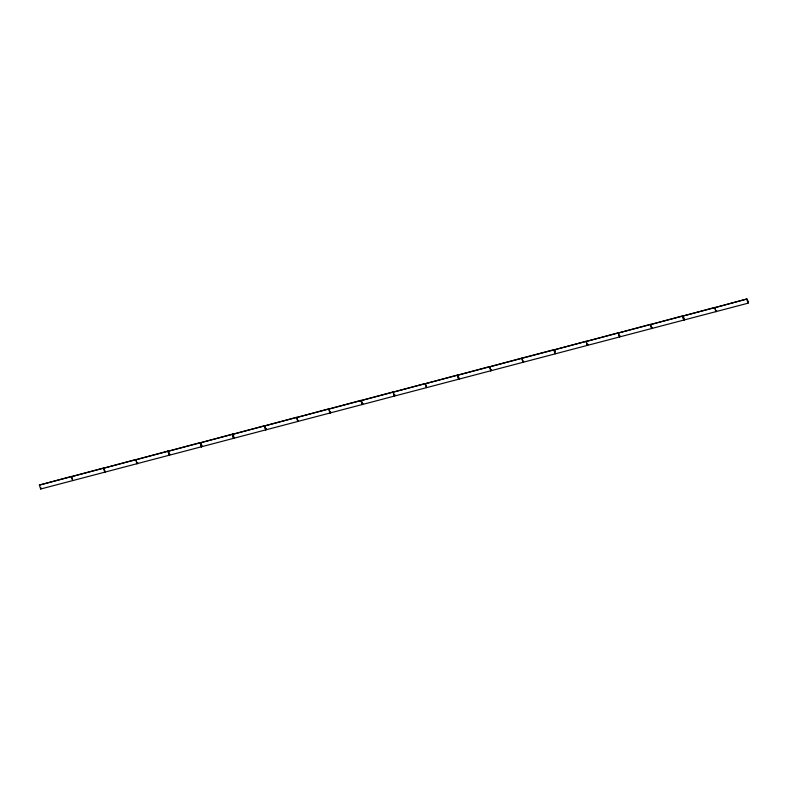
<?xml version="1.0" encoding="UTF-8"?>
<svg xmlns="http://www.w3.org/2000/svg" width="788" height="788" viewBox="0 0 788 788"><rect width="100%" height="100%" fill="white"/><g stroke="black" fill="none" stroke-linecap="round" stroke-linejoin="round"><path stroke-width="1.18" d="M39.4 485.073L71.501 476.405L72.594 480.621L40.651 489.013L39.4 485.073L71.353 476.681M40.651 489.013L41.222 487.959M71.56 476.622L103.661 467.964L104.765 472.17L72.811 480.562L71.56 476.622L103.514 468.23M103.73 468.18L135.822 459.512L136.925 463.718L104.971 472.111L103.73 468.18L135.674 459.788M104.765 472.17L105.336 471.116M169.666 454.223L169.085 455.267L137.142 463.659L135.891 459.729L167.992 451.061L169.262 452.942M136.925 463.718L137.496 462.664M137.142 463.659L137.713 462.615M169.085 455.267L167.992 451.061M201.827 445.772L201.255 446.826L169.302 455.218L168.051 451.278L200.152 442.61L201.423 444.501M169.302 455.218L169.873 454.164M201.255 446.826L200.152 442.61M200.221 442.836L232.312 434.168L233.415 438.374L201.462 446.766L200.221 442.836L232.164 434.444M201.462 446.766L202.033 445.712M232.381 434.385L264.482 425.717L265.576 429.923L233.632 438.315L232.381 434.385L264.335 425.993M233.415 438.374L233.987 437.32M233.632 438.315L234.203 437.261M264.541 425.934L296.643 417.266L297.746 421.481L265.792 429.874L264.541 425.934L296.495 417.541M265.576 429.923L266.147 428.869M265.792 429.874L266.364 428.82M296.702 417.492L328.803 408.824L329.906 413.03L297.953 421.422L296.702 417.492L328.655 409.1M297.746 421.481L298.317 420.428M297.953 421.422L298.524 420.368M362.638 403.525L362.066 404.579L330.113 412.971L328.872 409.041L360.973 400.373L362.234 402.254M329.906 413.03L330.477 411.976M330.113 412.971L330.694 411.917M362.066 404.579L360.973 400.373M361.032 400.59L393.133 391.922L394.227 396.128L362.283 404.53L361.032 400.59L392.985 392.197M362.283 404.53L362.854 403.476M393.192 392.138L425.293 383.47L426.397 387.686L394.443 396.078L393.192 392.138L425.146 383.746M394.227 396.128L394.808 395.084M394.443 396.078L395.015 395.024M425.362 383.697L457.464 375.029L458.557 379.235L426.603 387.627L425.362 383.697L457.306 375.305M457.523 375.246L489.624 366.578L490.717 370.784L458.774 379.176L457.523 375.246L489.476 366.853M458.557 379.235L459.128 378.181M458.774 379.176L459.345 378.132M489.683 366.794L521.784 358.126L522.887 362.342L490.934 370.734L489.683 366.794L521.636 358.402M490.717 370.784L491.298 369.73M490.934 370.734L491.505 369.68M553.944 349.685L555.048 353.891L523.094 362.283L522.001 358.077L553.944 349.685L555.215 351.566M522.887 362.342L523.459 361.288M523.094 362.283L523.665 361.229M554.013 349.902L586.114 341.234L587.208 345.44L555.264 353.832L554.013 349.902L585.967 341.509M586.173 341.45L618.275 332.782L619.378 336.998L587.424 345.39L586.173 341.45L618.127 333.058M587.208 345.44L587.779 344.386M587.424 345.39L587.996 344.336M618.334 332.999L650.435 324.341L651.538 328.547L619.585 336.939L618.334 332.999L650.287 324.607M619.585 336.939L620.156 335.885M684.27 319.041L683.698 320.095L651.745 328.488L650.504 324.558L682.605 315.889L683.866 317.771M651.538 328.547L652.109 327.493M651.745 328.488L652.326 327.434M683.698 320.095L682.605 315.889M682.664 316.106L714.765 307.438L715.859 311.644L683.915 320.036L682.664 316.106L714.617 307.714M683.915 320.036L684.486 318.992M714.824 307.655L746.925 298.987L748.6 302.149L748.029 303.203L716.075 311.595L714.824 307.655L746.925 298.987M715.859 311.644L716.44 310.6M716.075 311.595L716.647 310.541M135.891 459.729L167.844 451.337M168.051 451.278L200.004 442.886M328.872 409.041L360.815 400.649M521.853 358.353L553.797 349.961M650.504 324.558L682.447 316.165M554.161 349.626L555.432 351.507M232.529 434.109L233.8 435.991M200.369 442.56L201.629 444.442M746.778 299.263L748.029 303.203"/></g></svg>
